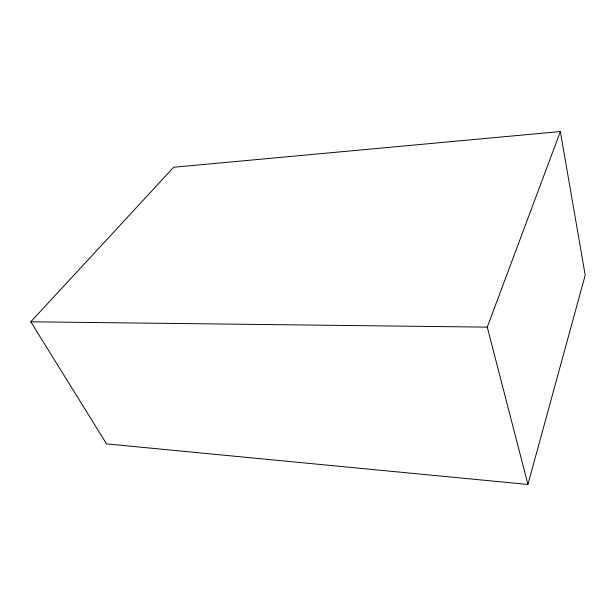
<?xml version="1.0" encoding="UTF-8"?>
<svg xmlns="http://www.w3.org/2000/svg" width="616" height="616" viewBox="0 0 616 616"><rect width="100%" height="100%" fill="white"/><g stroke="black" fill="none" stroke-linecap="round" stroke-linejoin="round"><path stroke-width="0.92" d="M527.92 484.461L585.2 275.175L560.36 131.539L173.704 167.244L30.8 321.783L106.553 443.897L527.92 484.461L487.271 327.135L560.36 131.539M30.8 321.783L487.271 327.135"/></g></svg>
